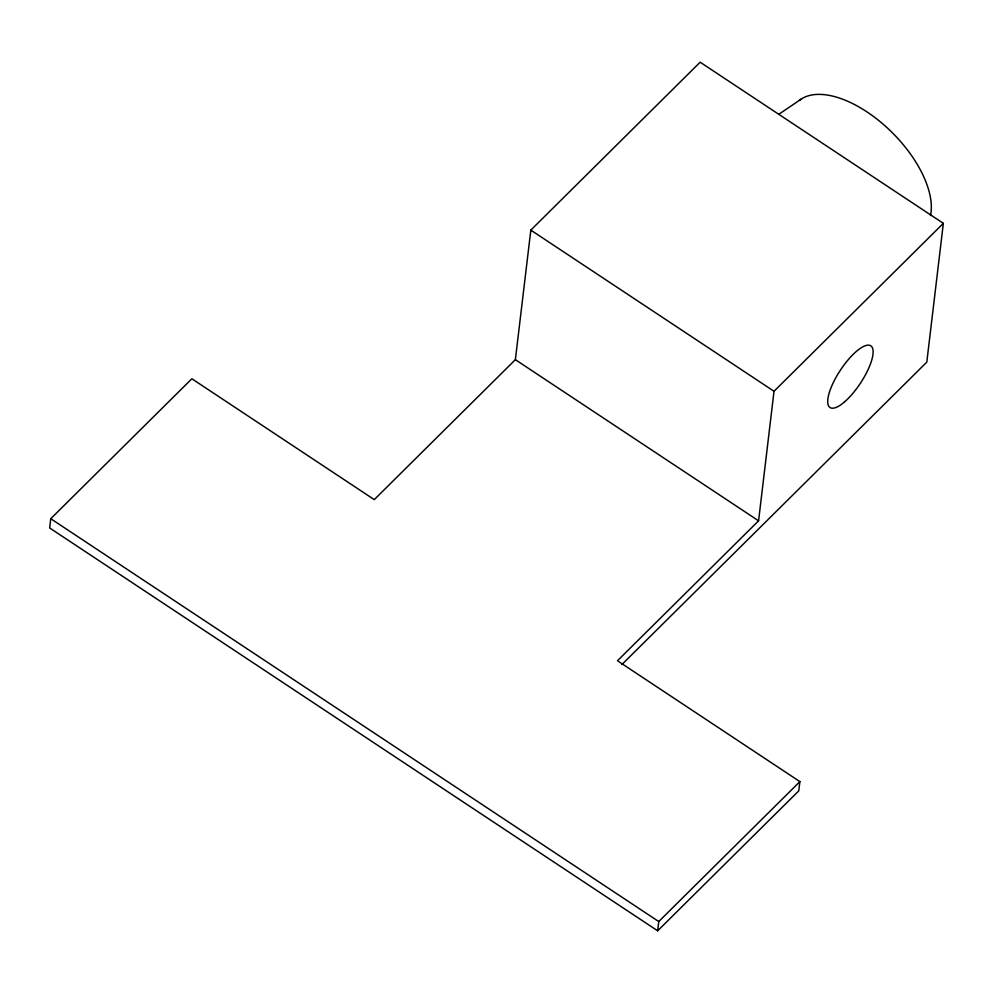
<?xml version="1.0" encoding="UTF-8"?>
<svg xmlns="http://www.w3.org/2000/svg" width="993" height="993" viewBox="0 0 993 993"><rect width="100%" height="100%" fill="white"/><g stroke="black" fill="none" stroke-linecap="round" stroke-linejoin="round"><path stroke-width="1.49" d="M50.755 518.706L49.65 527.953L657.664 930.801L798.769 790.862L799.874 781.615L617.472 660.755L758.578 520.816L774.019 391.267L943.35 223.338L700.152 62.199L530.821 230.128L515.367 359.677L374.262 499.616L191.86 378.767L50.755 518.706L658.756 921.554L657.664 930.801M943.35 223.338L926.804 362.135L621.866 664.553M658.756 921.554L799.874 781.615M778.711 114.381L801.785 98.717M530.821 230.128L774.019 391.267M515.367 359.677L758.578 520.816M799.415 100.38A89.395 45.69 45.2 0 1 884.242 125.155A89.395 45.69 45.2 0 1 930.491 215.531M843.951 402.401A36.989 11.953 -56.5 0 0 872.512 348.022A36.989 11.953 -56.5 0 0 834.765 379.686A36.989 11.953 -56.5 0 0 843.951 402.401"/></g></svg>
